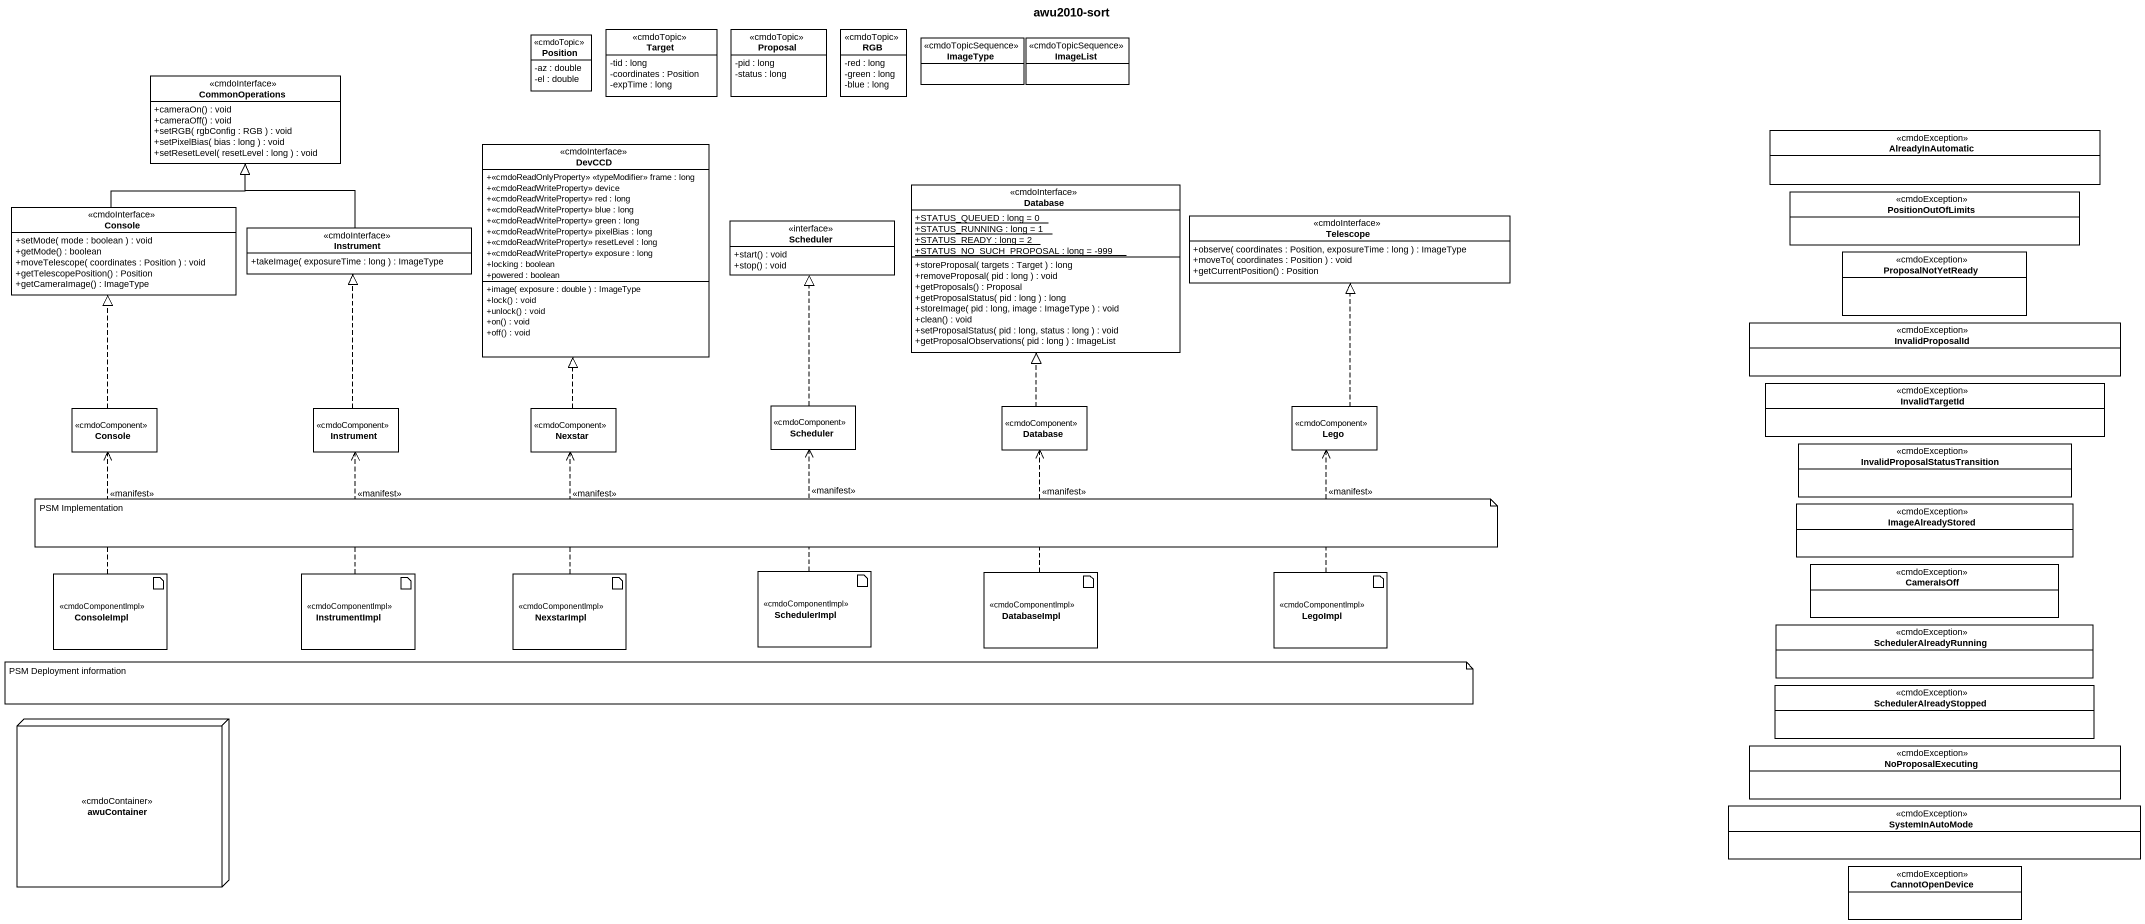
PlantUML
@startuml
title awu2010-sort
allowmixing
hide circle
hide empty members
skinparam classAttributeIconSize 0
class Position <<cmdoTopic>> {
  -az : double
  -el : double
}
class Target <<cmdoTopic>> {
  -tid : long
  -coordinates : Position
  -expTime : long
}
class Proposal <<cmdoTopic>> {
  -pid : long
  -status : long
}
class RGB <<cmdoTopic>> {
  -red : long
  -green : long
  -blue : long
}
class ImageType <<cmdoTopicSequence>>
class ImageList <<cmdoTopicSequence>>
interface CommonOperations <<cmdoInterface>> {
  +cameraOn() : void
  +cameraOff() : void
  +setRGB( rgbConfig : RGB ) : void
  +setPixelBias( bias : long ) : void
  +setResetLevel( resetLevel : long ) : void
}
class AlreadyInAutomatic <<cmdoException>>
interface DevCCD <<cmdoInterface>> {
  +<<cmdoReadOnlyProperty>> <<typeModifier>> frame : long
  +<<cmdoReadWriteProperty>> device
  +<<cmdoReadWriteProperty>> red : long
  +<<cmdoReadWriteProperty>> blue : long
  +<<cmdoReadWriteProperty>> green : long
  +<<cmdoReadWriteProperty>> pixelBias : long
  +<<cmdoReadWriteProperty>> resetLevel : long
  +<<cmdoReadWriteProperty>> exposure : long
  +locking : boolean
  +powered : boolean
  +image( exposure : double ) : ImageType
  +lock() : void
  +unlock() : void
  +on() : void
  +off() : void
}
interface Console <<cmdoInterface>> {
  +setMode( mode : boolean ) : void
  +getMode() : boolean
  +moveTelescope( coordinates : Position ) : void
  +getTelescopePosition() : Position
  +getCameraImage() : ImageType
}
interface "Database" as Database_ <<cmdoInterface>> {
  {static} +STATUS_QUEUED : long = 0
  {static} +STATUS_RUNNING : long = 1
  {static} +STATUS_READY : long = 2
  {static} +STATUS_NO_SUCH_PROPOSAL : long = -999
  +storeProposal( targets : Target ) : long
  +removeProposal( pid : long ) : void
  +getProposals() : Proposal
  +getProposalStatus( pid : long ) : long
  +storeImage( pid : long, image : ImageType ) : void
  +clean() : void
  +setProposalStatus( pid : long, status : long ) : void
  +getProposalObservations( pid : long ) : ImageList
}
interface Telescope <<cmdoInterface>> {
  +observe( coordinates : Position, exposureTime : long ) : ImageType
  +moveTo( coordinates : Position ) : void
  +getCurrentPosition() : Position
}
class PositionOutOfLimits <<cmdoException>>
interface Instrument <<cmdoInterface>> {
  +takeImage( exposureTime : long ) : ImageType
}
interface Scheduler {
  +start() : void
  +stop() : void
}
class ProposalNotYetReady <<cmdoException>>
class InvalidProposalId <<cmdoException>>
class "Console" as Console_2 <<cmdoComponent>>
class "Instrument" as Instrument_2 <<cmdoComponent>>
class Nexstar <<cmdoComponent>>
class "Scheduler" as Scheduler_2 <<cmdoComponent>>
class "Database" as Database__2 <<cmdoComponent>>
class Lego <<cmdoComponent>>
class InvalidTargetId <<cmdoException>>
class "InvalidProposalStatusTransition" as InvalidProposalStatusTransit <<cmdoException>>
class ImageAlreadyStored <<cmdoException>>
class CameraIsOff <<cmdoException>>
artifact ConsoleImpl <<cmdoComponentImpl>>
artifact InstrumentImpl <<cmdoComponentImpl>>
artifact NexstarImpl <<cmdoComponentImpl>>
artifact SchedulerImpl <<cmdoComponentImpl>>
artifact DatabaseImpl <<cmdoComponentImpl>>
artifact LegoImpl <<cmdoComponentImpl>>
class SchedulerAlreadyRunning <<cmdoException>>
node awuContainer <<cmdoContainer>>
class SchedulerAlreadyStopped <<cmdoException>>
class NoProposalExecuting <<cmdoException>>
class SystemInAutoMode <<cmdoException>>
class CannotOpenDevice <<cmdoException>>
Console -up-|> CommonOperations
Instrument -up-|> CommonOperations
Console_2 .up.|> Console
Instrument_2 .up.|> Instrument
Nexstar .up.|> DevCCD
Scheduler_2 .up.|> Scheduler
Database__2 .up.|> Database_
Lego .up.|> Telescope
ConsoleImpl .up.> Console_2 : <<manifest>>
InstrumentImpl .up.> Instrument_2 : <<manifest>>
NexstarImpl .up.> Nexstar : <<manifest>>
SchedulerImpl .up.> Scheduler_2 : <<manifest>>
DatabaseImpl .up.> Database__2 : <<manifest>>
LegoImpl .up.> Lego : <<manifest>>
note as N1
  PSM Implementation
end note
note as N2
  PSM Deployment information
end note
@enduml
